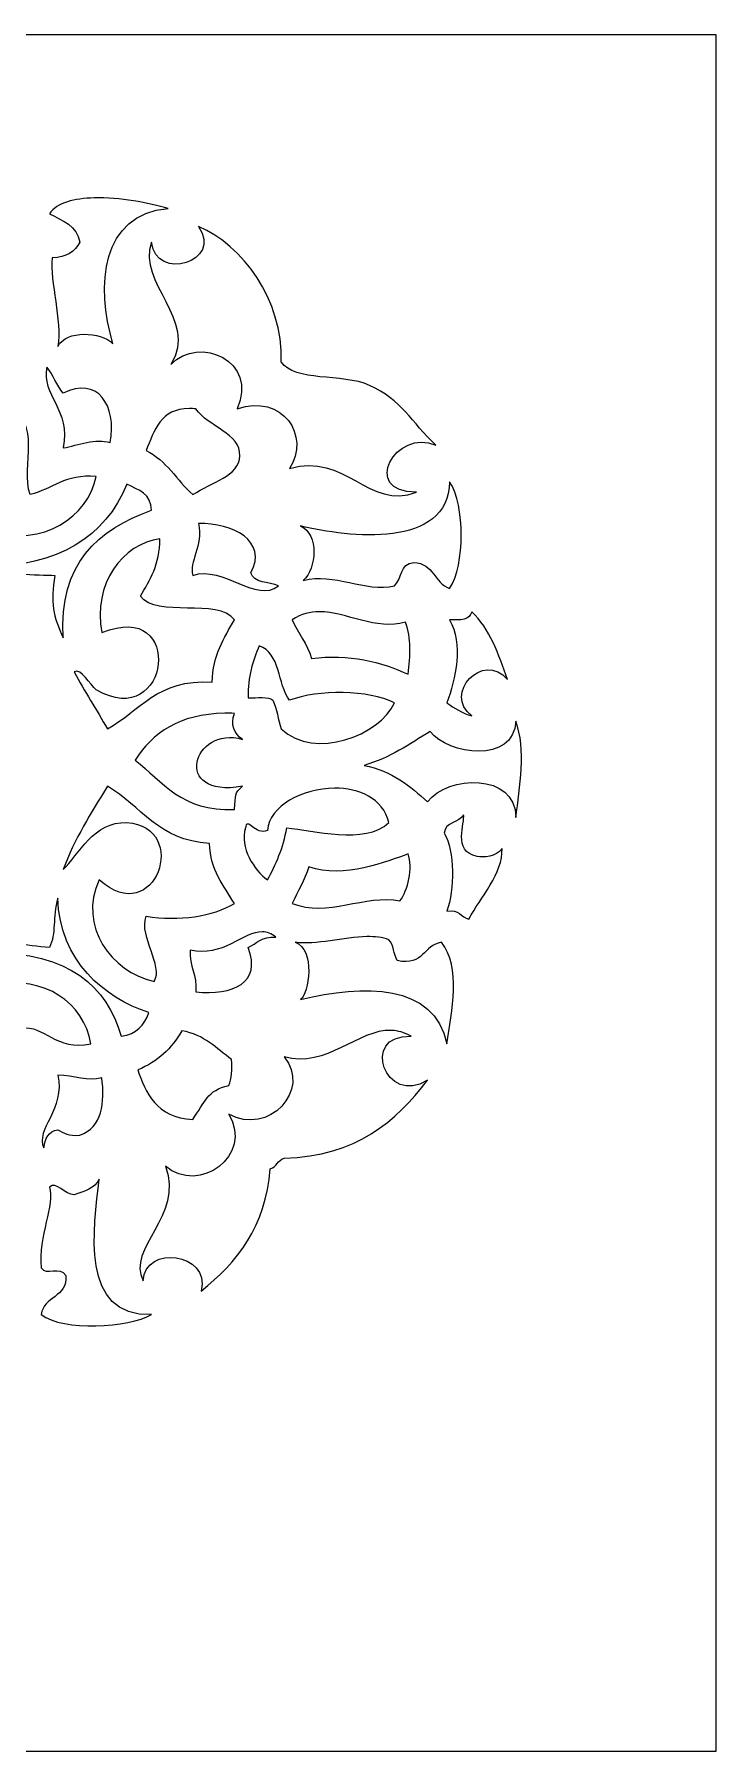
# Model space of a CAD drawing. Header units: centimetres. Extents: x -10.6 to 8.6, y -3.3 to 6.1.
# Drawn here: x 4.8 to 8.55, y -3.31 to 6.14 of the extents above; entities that cross this region are included whole.
import ezdxf

# ---------------------------------------------------------------- set-up
doc = ezdxf.new("R2010")
doc.units = ezdxf.units.CM
doc.header["$MEASUREMENT"] = 0
doc.layers.add('Layer 1', color=7, linetype='Continuous')

msp = doc.modelspace()

# ---------------------------------------------------------------- linework, layer by layer
at = {"layer": 'Layer 1', "color": 24}
for points, knots in [([(-10.58424, 6.13916), (-10.58424, 6.13916), (-10.58424, -3.30646), (-10.58424, -3.30646), (-10.58424, -3.30646), (-10.58424, -3.30646), (-1.19401, -3.30646), (-1.19401, -3.30646), (-1.19401, -3.30646), (-1.19401, -3.30646), (-1.07577, -3.30646), (-1.07577, -3.30646), (-1.07577, -3.30646), (-1.07577, -3.30646), (8.55175, -3.30646), (8.55175, -3.30646), (8.55175, -3.30646), (8.55175, -3.30646), (8.55175, 6.13916), (8.55175, 6.13916), (8.55175, 6.13916), (8.55175, 6.13916), (-1.07577, 6.13916), (-1.07577, 6.13916), (-1.07577, 6.13916), (-1.07577, 6.13916), (-1.19401, 6.13916), (-1.19401, 6.13916), (-1.19401, 6.13916), (-1.19401, 6.13916), (-10.58424, 6.13916), (-10.58424, 6.13916)], [0, 0, 0, 0, 0.1111111, 0.1111111, 0.1111111, 0.1111111, 0.2222222, 0.2222222, 0.2222222, 0.2222222, 0.3333333, 0.3333333, 0.3333333, 0.3333333, 0.4444444, 0.4444444, 0.4444444, 0.4444444, 0.5555556, 0.5555556, 0.5555556, 0.5555556, 0.6666667, 0.6666667, 0.6666667, 0.6666667, 0.7777778, 0.7777778, 0.7777778, 0.7777778, 1, 1, 1, 1]), ([(5.13119, 5.23958), (5.27067, 5.24297), (5.43304, 5.21192), (5.53798, 5.1817), (5.53798, 5.1817), (5.168, 5.15082), (5.14051, 4.75445), (5.23454, 4.43756), (5.23454, 4.43756), (5.1655, 4.50521), (4.9804, 4.51386), (4.93027, 4.42268), (4.93027, 4.42268), (4.95588, 4.5645), (4.8865, 4.77957), (4.89968, 4.90968), (4.89968, 4.90968), (4.97739, 4.91278), (5.0269, 4.9428), (5.05181, 4.99567), (5.05181, 4.99567), (5.03657, 5.08629), (4.95687, 5.11572), (4.88479, 5.15276), (4.88479, 5.15276), (4.92811, 5.21305), (5.0227, 5.23694), (5.13119, 5.23958)], [0, 0, 0, 0, 0.125, 0.125, 0.125, 0.125, 0.25, 0.25, 0.25, 0.25, 0.375, 0.375, 0.375, 0.375, 0.5, 0.5, 0.5, 0.5, 0.625, 0.625, 0.625, 0.625, 0.75, 0.75, 0.75, 0.75, 1, 1, 1, 1]), ([(5.705, 5.08166), (5.94874, 4.98152), (6.17114, 4.67933), (6.16058, 4.33751), (6.16058, 4.33751), (6.2335, 4.22503), (6.49462, 4.27605), (6.64675, 4.20853), (6.64675, 4.20853), (6.82339, 4.13013), (6.87631, 4.00774), (7.01138, 3.87863), (7.01138, 3.87863), (6.79478, 3.9778), (6.59063, 3.61987), (6.90555, 3.62149), (6.90555, 3.62149), (6.64087, 3.51779), (6.51236, 3.84511), (6.20606, 3.75047), (6.20606, 3.75047), (6.32425, 3.93098), (6.16768, 4.16483), (5.91749, 4.07955), (5.91749, 4.07955), (6.03685, 4.34082), (5.7108, 4.48867), (5.55287, 4.32263), (5.55287, 4.32263), (5.7069, 4.57377), (5.36271, 4.77038), (5.44703, 4.99567), (5.44703, 4.99567), (5.46947, 4.77672), (5.84475, 4.88792), (5.705, 5.08166)], [0, 0, 0, 0, 0.1, 0.1, 0.1, 0.1, 0.2, 0.2, 0.2, 0.2, 0.3, 0.3, 0.3, 0.3, 0.4, 0.4, 0.4, 0.4, 0.5, 0.5, 0.5, 0.5, 0.6, 0.6, 0.6, 0.6, 0.7, 0.7, 0.7, 0.7, 0.8, 0.8, 0.8, 0.8, 1, 1, 1, 1]), ([(4.86991, 4.30858), (4.90722, 4.26739), (4.92378, 4.20693), (4.96086, 4.16554), (4.96086, 4.16554), (5.14764, 4.26037), (5.25817, 4.10023), (5.21883, 3.89351), (5.21883, 3.89351), (5.14125, 3.92042), (5.04164, 3.87866), (4.96086, 3.86457), (4.96086, 3.86457), (5.00388, 4.07513), (4.83871, 4.15575), (4.86991, 4.30858)], [0, 0, 0, 0, 0.2, 0.2, 0.2, 0.2, 0.4, 0.4, 0.4, 0.4, 0.6, 0.6, 0.6, 0.6, 1, 1, 1, 1]), ([(4.65742, 4.06549), (4.84756, 4.02262), (4.72816, 3.76727), (4.77813, 3.60743), (4.77813, 3.60743), (4.90107, 3.63951), (4.972, 3.72047), (5.14276, 3.70748), (5.14276, 3.70748), (5.09417, 3.48323), (4.84862, 3.31743), (4.56564, 3.40651), (4.56564, 3.40651), (4.79195, 3.64073), (4.3428, 3.89162), (4.2316, 3.62149), (4.2316, 3.62149), (4.20668, 3.43575), (4.27998, 3.34275), (4.36803, 3.26347), (4.36803, 3.26347), (4.21561, 3.30116), (4.11672, 3.389), (3.98852, 3.44951), (3.98852, 3.44951), (4.14314, 3.59009), (4.28346, 3.74486), (4.33826, 3.9795), (4.33826, 3.9795), (4.48177, 3.9731), (4.56125, 4.0273), (4.65742, 4.06549)], [0, 0, 0, 0, 0.1111111, 0.1111111, 0.1111111, 0.1111111, 0.2222222, 0.2222222, 0.2222222, 0.2222222, 0.3333333, 0.3333333, 0.3333333, 0.3333333, 0.4444444, 0.4444444, 0.4444444, 0.4444444, 0.5555556, 0.5555556, 0.5555556, 0.5555556, 0.6666667, 0.6666667, 0.6666667, 0.6666667, 0.7777778, 0.7777778, 0.7777778, 0.7777778, 1, 1, 1, 1]), ([(5.65622, 4.0812), (5.667, 4.08118), (5.67813, 4.08071), (5.69012, 4.07955), (5.69012, 4.07955), (5.76098, 3.97897), (5.93627, 3.94433), (5.9332, 3.82158), (5.9332, 3.82158), (5.93036, 3.70807), (5.7757, 3.67616), (5.67441, 3.60743), (5.67441, 3.60743), (5.58565, 3.68602), (5.5299, 3.7952), (5.41644, 3.85052), (5.41644, 3.85052), (5.46366, 3.95811), (5.49451, 4.08149), (5.65622, 4.0812)], [0, 0, 0, 0, 0.1666667, 0.1666667, 0.1666667, 0.1666667, 0.3333333, 0.3333333, 0.3333333, 0.3333333, 0.5, 0.5, 0.5, 0.5, 0.6666667, 0.6666667, 0.6666667, 0.6666667, 1, 1, 1, 1]), ([(5.31061, 3.66448), (5.37459, 3.63411), (5.4463, 3.61142), (5.44703, 3.52144), (5.44703, 3.52144), (5.15001, 3.41484), (4.93754, 3.22795), (4.96086, 2.81947), (4.96086, 2.81947), (4.90584, 2.93533), (4.88886, 3.01512), (4.91539, 3.16343), (4.91539, 3.16343), (4.8192, 3.16559), (4.62478, 3.16783), (4.52016, 3.20642), (4.52016, 3.20642), (4.93666, 3.21475), (5.19241, 3.37505), (5.31061, 3.66448)], [0, 0, 0, 0, 0.1666667, 0.1666667, 0.1666667, 0.1666667, 0.3333333, 0.3333333, 0.3333333, 0.3333333, 0.5, 0.5, 0.5, 0.5, 0.6666667, 0.6666667, 0.6666667, 0.6666667, 1, 1, 1, 1]), ([(7.08745, 3.67854), (7.17323, 3.54791), (7.17282, 3.22166), (7.08745, 3.09149), (7.08745, 3.09149), (7.00111, 3.11988), (7.0015, 3.23001), (6.88984, 3.23453), (6.88984, 3.23453), (6.81224, 3.23131), (6.82727, 3.14196), (6.78401, 3.10638), (6.78401, 3.10638), (6.62482, 3.06732), (6.44981, 3.1826), (6.28212, 3.13449), (6.28212, 3.13449), (6.35466, 3.20041), (6.37017, 3.38884), (6.26724, 3.43545), (6.26724, 3.43545), (6.53335, 3.37053), (7.0802, 3.30838), (7.08745, 3.67854)], [0, 0, 0, 0, 0.1428571, 0.1428571, 0.1428571, 0.1428571, 0.2857143, 0.2857143, 0.2857143, 0.2857143, 0.4285714, 0.4285714, 0.4285714, 0.4285714, 0.5714286, 0.5714286, 0.5714286, 0.5714286, 0.7142857, 0.7142857, 0.7142857, 0.7142857, 1, 1, 1, 1]), ([(5.705, 3.44951), (5.89393, 3.45194), (6.0892, 3.3532), (5.99356, 3.17748), (5.99356, 3.17748), (6.0086, 3.12008), (6.0934, 3.12866), (6.1457, 3.10638), (6.1457, 3.10638), (6.02378, 3.007), (5.8424, 3.21956), (5.67441, 3.16343), (5.67441, 3.16343), (5.64909, 3.23533), (5.7349, 3.32565), (5.705, 3.44951)], [0, 0, 0, 0, 0.2, 0.2, 0.2, 0.2, 0.4, 0.4, 0.4, 0.4, 0.6, 0.6, 0.6, 0.6, 1, 1, 1, 1]), ([(5.49251, 3.36352), (5.49427, 3.22347), (5.43671, 3.13895), (5.38585, 3.0485), (5.38585, 3.0485), (5.47429, 2.92666), (5.81349, 3.0407), (5.90261, 2.91951), (5.90261, 2.91951), (5.84767, 2.81861), (5.78392, 2.72639), (5.78107, 2.57638), (5.78107, 2.57638), (5.47796, 2.59481), (5.38209, 2.41776), (5.20395, 2.31841), (5.20395, 2.31841), (5.14535, 2.42543), (5.07753, 2.52427), (5.02122, 2.63343), (5.02122, 2.63343), (5.05974, 2.65476), (5.10684, 2.56205), (5.14276, 2.53339), (5.14276, 2.53339), (5.55154, 2.29693), (5.63326, 3.0402), (5.17335, 2.84841), (5.17335, 2.84841), (5.12029, 3.11422), (5.29093, 3.34067), (5.49251, 3.36352)], [0, 0, 0, 0, 0.1111111, 0.1111111, 0.1111111, 0.1111111, 0.2222222, 0.2222222, 0.2222222, 0.2222222, 0.3333333, 0.3333333, 0.3333333, 0.3333333, 0.4444444, 0.4444444, 0.4444444, 0.4444444, 0.5555556, 0.5555556, 0.5555556, 0.5555556, 0.6666667, 0.6666667, 0.6666667, 0.6666667, 0.7777778, 0.7777778, 0.7777778, 0.7777778, 1, 1, 1, 1]), ([(6.37059, 2.96334), (6.5224, 2.96284), (6.68154, 2.85852), (6.84436, 2.90546), (6.84436, 2.90546), (6.87918, 2.81566), (6.87117, 2.72405), (6.85925, 2.61938), (6.85925, 2.61938), (6.71465, 2.68614), (6.53225, 2.73521), (6.3276, 2.70537), (6.3276, 2.70537), (6.30519, 2.78922), (6.25151, 2.84257), (6.22177, 2.91951), (6.22177, 2.91951), (6.27069, 2.95187), (6.31999, 2.9635), (6.37059, 2.96334)], [0, 0, 0, 0, 0.1666667, 0.1666667, 0.1666667, 0.1666667, 0.3333333, 0.3333333, 0.3333333, 0.3333333, 0.5, 0.5, 0.5, 0.5, 0.6666667, 0.6666667, 0.6666667, 0.6666667, 1, 1, 1, 1]), ([(7.20899, 2.96251), (7.30905, 2.87071), (7.35631, 2.72914), (7.4066, 2.59044), (7.4066, 2.59044), (7.27095, 2.75155), (7.04937, 2.51078), (7.20899, 2.39035), (7.20899, 2.39035), (7.15437, 2.40568), (7.11507, 2.4347), (7.07257, 2.46145), (7.07257, 2.46145), (7.11916, 2.59484), (7.16468, 2.78633), (7.08745, 2.91951), (7.08745, 2.91951), (7.14848, 2.91447), (7.19862, 2.91979), (7.20899, 2.96251)], [0, 0, 0, 0, 0.1666667, 0.1666667, 0.1666667, 0.1666667, 0.3333333, 0.3333333, 0.3333333, 0.3333333, 0.5, 0.5, 0.5, 0.5, 0.6666667, 0.6666667, 0.6666667, 0.6666667, 1, 1, 1, 1]), ([(6.03904, 2.77647), (6.15775, 2.73566), (6.13929, 2.56612), (6.20606, 2.47634), (6.20606, 2.47634), (6.36574, 2.53645), (6.64055, 2.53505), (6.78401, 2.46145), (6.78401, 2.46145), (6.70079, 2.28459), (6.34875, 2.14384), (6.16058, 2.31841), (6.16058, 2.31841), (6.14408, 2.36968), (6.13696, 2.43013), (6.11511, 2.47634), (6.11511, 2.47634), (6.0899, 2.5003), (6.02621, 2.48747), (5.97868, 2.49039), (5.97868, 2.49039), (5.97532, 2.60806), (6.00578, 2.69327), (6.03904, 2.77647)], [0, 0, 0, 0, 0.1428571, 0.1428571, 0.1428571, 0.1428571, 0.2857143, 0.2857143, 0.2857143, 0.2857143, 0.4285714, 0.4285714, 0.4285714, 0.4285714, 0.5714286, 0.5714286, 0.5714286, 0.5714286, 0.7142857, 0.7142857, 0.7142857, 0.7142857, 1, 1, 1, 1]), ([(5.85052, 2.40523), (5.8673, 2.40552), (5.88487, 2.40502), (5.90261, 2.4044), (5.90261, 2.4044), (5.88145, 2.34106), (5.89919, 2.29331), (5.94809, 2.26136), (5.94809, 2.26136), (5.67431, 2.34113), (5.55376, 1.93379), (5.94809, 2.00339), (5.94809, 2.00339), (5.9017, 1.9636), (5.91053, 1.9564), (5.90261, 1.87524), (5.90261, 1.87524), (5.61197, 1.86378), (5.5083, 2.02828), (5.35608, 2.14726), (5.35608, 2.14726), (5.45342, 2.2971), (5.59879, 2.40089), (5.85052, 2.40523)], [0, 0, 0, 0, 0.1428571, 0.1428571, 0.1428571, 0.1428571, 0.2857143, 0.2857143, 0.2857143, 0.2857143, 0.4285714, 0.4285714, 0.4285714, 0.4285714, 0.5714286, 0.5714286, 0.5714286, 0.5714286, 0.7142857, 0.7142857, 0.7142857, 0.7142857, 1, 1, 1, 1]), ([(7.45208, 2.36141), (7.5088, 2.20755), (7.47271, 1.99562), (7.45208, 1.83224), (7.45208, 1.83224), (7.44968, 2.07886), (7.07698, 2.06589), (6.96591, 1.91823), (6.96591, 1.91823), (6.87002, 2.00442), (6.77141, 2.0873), (6.61699, 2.11832), (6.61699, 2.11832), (6.7608, 2.15935), (6.86582, 2.23615), (6.98079, 2.30436), (6.98079, 2.30436), (7.07957, 2.17645), (7.44032, 2.12594), (7.45208, 2.36141)], [0, 0, 0, 0, 0.1666667, 0.1666667, 0.1666667, 0.1666667, 0.3333333, 0.3333333, 0.3333333, 0.3333333, 0.5, 0.5, 0.5, 0.5, 0.6666667, 0.6666667, 0.6666667, 0.6666667, 1, 1, 1, 1]), ([(5.20395, 2.00339), (5.38916, 1.89642), (5.48387, 1.70469), (5.76619, 1.6892), (5.76619, 1.6892), (5.7703, 1.5404), (5.84402, 1.45678), (5.90261, 1.3593), (5.90261, 1.3593), (5.78558, 1.28679), (5.59716, 1.26002), (5.41644, 1.28819), (5.41644, 1.28819), (5.37805, 1.17287), (5.51417, 1.01658), (5.46192, 0.93018), (5.46192, 0.93018), (5.22406, 0.98168), (5.04114, 1.23524), (5.15847, 1.48828), (5.15847, 1.48828), (5.46767, 1.21022), (5.66381, 1.78159), (5.31061, 1.8033), (5.31061, 1.8033), (5.13169, 1.81431), (5.04371, 1.62395), (4.96086, 1.54533), (4.96086, 1.54533), (5.02311, 1.71571), (5.11531, 1.85788), (5.20395, 2.00339)], [0, 0, 0, 0, 0.1111111, 0.1111111, 0.1111111, 0.1111111, 0.2222222, 0.2222222, 0.2222222, 0.2222222, 0.3333333, 0.3333333, 0.3333333, 0.3333333, 0.4444444, 0.4444444, 0.4444444, 0.4444444, 0.5555556, 0.5555556, 0.5555556, 0.5555556, 0.6666667, 0.6666667, 0.6666667, 0.6666667, 0.7777778, 0.7777778, 0.7777778, 0.7777778, 1, 1, 1, 1]), ([(6.45328, 1.99265), (6.5891, 1.99385), (6.71876, 1.93895), (6.75341, 1.8033), (6.75341, 1.8033), (6.61881, 1.67913), (6.33642, 1.76316), (6.19117, 1.77436), (6.19117, 1.77436), (6.17188, 1.66371), (6.13117, 1.57393), (6.08534, 1.48828), (6.08534, 1.48828), (6.01033, 1.54182), (5.93121, 1.66712), (5.9638, 1.77436), (5.9638, 1.77436), (5.97167, 1.84031), (6.018, 1.73006), (6.08534, 1.76031), (6.08534, 1.76031), (6.09394, 1.89662), (6.27865, 1.9911), (6.45328, 1.99265)], [0, 0, 0, 0, 0.1428571, 0.1428571, 0.1428571, 0.1428571, 0.2857143, 0.2857143, 0.2857143, 0.2857143, 0.4285714, 0.4285714, 0.4285714, 0.4285714, 0.5714286, 0.5714286, 0.5714286, 0.5714286, 0.7142857, 0.7142857, 0.7142857, 0.7142857, 1, 1, 1, 1]), ([(7.16352, 1.8463), (7.17569, 1.80652), (7.09848, 1.64365), (7.23958, 1.61727), (7.23958, 1.61727), (7.27584, 1.61048), (7.34043, 1.61461), (7.37601, 1.66026), (7.37601, 1.66026), (7.38153, 1.5261), (7.2563, 1.39134), (7.19411, 1.27331), (7.19411, 1.27331), (7.14843, 1.28276), (7.14108, 1.32837), (7.07257, 1.3163), (7.07257, 1.3163), (7.11373, 1.4345), (7.11894, 1.64542), (7.05686, 1.74625), (7.05686, 1.74625), (7.06265, 1.80759), (7.14029, 1.80138), (7.16352, 1.8463)], [0, 0, 0, 0, 0.1428571, 0.1428571, 0.1428571, 0.1428571, 0.2857143, 0.2857143, 0.2857143, 0.2857143, 0.4285714, 0.4285714, 0.4285714, 0.4285714, 0.5714286, 0.5714286, 0.5714286, 0.5714286, 0.7142857, 0.7142857, 0.7142857, 0.7142857, 1, 1, 1, 1]), ([(6.85925, 1.63132), (6.88692, 1.5581), (6.8577, 1.4265), (6.81377, 1.37418), (6.81377, 1.37418), (6.62549, 1.41054), (6.40995, 1.28034), (6.22177, 1.3593), (6.22177, 1.3593), (6.2507, 1.42747), (6.29027, 1.48594), (6.31272, 1.56022), (6.31272, 1.56022), (6.50441, 1.49295), (6.7458, 1.59077), (6.85925, 1.63132)], [0, 0, 0, 0, 0.2, 0.2, 0.2, 0.2, 0.4, 0.4, 0.4, 0.4, 0.6, 0.6, 0.6, 0.6, 1, 1, 1, 1]), ([(4.93027, 1.38824), (4.94233, 1.04021), (5.18707, 0.83946), (5.43215, 0.7582), (5.43215, 0.7582), (5.40757, 0.6907), (5.3659, 0.63895), (5.28001, 0.62921), (5.28001, 0.62921), (5.20073, 0.89845), (4.99673, 1.09443), (4.55076, 1.08727), (4.55076, 1.08727), (4.61295, 1.17643), (4.76336, 1.1215), (4.88479, 1.11621), (4.88479, 1.11621), (4.92365, 1.1935), (4.90129, 1.28135), (4.93027, 1.38824)], [0, 0, 0, 0, 0.1666667, 0.1666667, 0.1666667, 0.1666667, 0.3333333, 0.3333333, 0.3333333, 0.3333333, 0.5, 0.5, 0.5, 0.5, 0.6666667, 0.6666667, 0.6666667, 0.6666667, 1, 1, 1, 1]), ([(6.05723, 1.20303), (6.0818, 1.20245), (6.10639, 1.19401), (6.13082, 1.17326), (6.13082, 1.17326), (6.05377, 1.17906), (6.02483, 1.13952), (5.97868, 1.11621), (5.97868, 1.11621), (6.05503, 0.92163), (5.89347, 0.84956), (5.69012, 0.87313), (5.69012, 0.87313), (5.69875, 0.96715), (5.65465, 1.01167), (5.65953, 1.10216), (5.65953, 1.10216), (5.83657, 1.05869), (5.95075, 1.20555), (6.05723, 1.20303)], [0, 0, 0, 0, 0.1666667, 0.1666667, 0.1666667, 0.1666667, 0.3333333, 0.3333333, 0.3333333, 0.3333333, 0.5, 0.5, 0.5, 0.5, 0.6666667, 0.6666667, 0.6666667, 0.6666667, 1, 1, 1, 1]), ([(6.6327, 1.17657), (6.6759, 1.17722), (6.71692, 1.17256), (6.75341, 1.15921), (6.75341, 1.15921), (6.77945, 1.13125), (6.7797, 1.07868), (6.79889, 1.04428), (6.79889, 1.04428), (6.94753, 1.01395), (6.94276, 1.12889), (7.04197, 1.14515), (7.04197, 1.14515), (7.1547, 1.00713), (7.09737, 0.76726), (7.07257, 0.58622), (7.07257, 0.58622), (7.00357, 0.92254), (6.61155, 0.91386), (6.26724, 0.83013), (6.26724, 0.83013), (6.31371, 0.86034), (6.35026, 1.10849), (6.23665, 1.14515), (6.23665, 1.14515), (6.35238, 1.12777), (6.50308, 1.17462), (6.6327, 1.17657)], [0, 0, 0, 0, 0.125, 0.125, 0.125, 0.125, 0.25, 0.25, 0.25, 0.25, 0.375, 0.375, 0.375, 0.375, 0.5, 0.5, 0.5, 0.5, 0.625, 0.625, 0.625, 0.625, 0.75, 0.75, 0.75, 0.75, 1, 1, 1, 1]), ([(4.33826, 1.03022), (4.2535, 0.96548), (4.16473, 0.80525), (4.24649, 0.67221), (4.24649, 0.67221), (4.36395, 0.51119), (4.61947, 0.60462), (4.62682, 0.77308), (4.62682, 0.77308), (4.62963, 0.83728), (4.56772, 0.8581), (4.58135, 0.91612), (4.58135, 0.91612), (4.86204, 0.95765), (5.07201, 0.81735), (5.113, 0.58622), (5.113, 0.58622), (4.91985, 0.54413), (4.85431, 0.69407), (4.73266, 0.67221), (4.73266, 0.67221), (4.70657, 0.50398), (4.76478, 0.32962), (4.6723, 0.18604), (4.6723, 0.18604), (4.5615, 0.23432), (4.48043, 0.31025), (4.30767, 0.30014), (4.30767, 0.30014), (4.27509, 0.55097), (4.17219, 0.73574), (3.98852, 0.84419), (3.98852, 0.84419), (4.07777, 0.93185), (4.1983, 0.99034), (4.33826, 1.03022)], [0, 0, 0, 0, 0.1, 0.1, 0.1, 0.1, 0.2, 0.2, 0.2, 0.2, 0.3, 0.3, 0.3, 0.3, 0.4, 0.4, 0.4, 0.4, 0.5, 0.5, 0.5, 0.5, 0.6, 0.6, 0.6, 0.6, 0.7, 0.7, 0.7, 0.7, 0.8, 0.8, 0.8, 0.8, 1, 1, 1, 1]), ([(6.7683, 0.66063), (6.80311, 0.65924), (6.83832, 0.6494), (6.87496, 0.62921), (6.87496, 0.62921), (6.58892, 0.63597), (6.73658, 0.24075), (6.96591, 0.38613), (6.96591, 0.38613), (6.79062, 0.16004), (6.57685, -0.02919), (6.17629, -0.04299), (6.17629, -0.04299), (6.141, -0.05268), (6.13551, -0.09118), (6.10022, -0.10087), (6.10022, -0.10087), (6.07485, -0.42052), (5.91744, -0.61491), (5.72071, -0.77308), (5.72071, -0.77308), (5.76988, -0.5586), (5.41101, -0.51838), (5.40156, -0.71603), (5.40156, -0.71603), (5.30397, -0.53717), (5.62735, -0.36245), (5.5231, -0.08599), (5.5231, -0.08599), (5.70976, -0.24438), (6.00896, -0.02918), (5.87202, 0.20009), (5.87202, 0.20009), (6.0899, 0.07661), (6.32898, 0.33596), (6.17629, 0.51511), (6.17629, 0.51511), (6.41098, 0.44894), (6.58032, 0.66818), (6.7683, 0.66063)], [0, 0, 0, 0, 0.0909091, 0.0909091, 0.0909091, 0.0909091, 0.1818182, 0.1818182, 0.1818182, 0.1818182, 0.2727273, 0.2727273, 0.2727273, 0.2727273, 0.3636364, 0.3636364, 0.3636364, 0.3636364, 0.4545455, 0.4545455, 0.4545455, 0.4545455, 0.5454545, 0.5454545, 0.5454545, 0.5454545, 0.6363636, 0.6363636, 0.6363636, 0.6363636, 0.7272727, 0.7272727, 0.7272727, 0.7272727, 0.8181818, 0.8181818, 0.8181818, 0.8181818, 1, 1, 1, 1]), ([(5.61405, 0.65815), (5.73949, 0.63798), (5.80332, 0.55989), (5.88773, 0.50106), (5.88773, 0.50106), (5.89071, 0.44576), (5.88774, 0.39485), (5.87202, 0.35719), (5.87202, 0.35719), (5.7528, 0.33254), (5.73935, 0.26447), (5.67441, 0.17115), (5.67441, 0.17115), (5.47224, 0.17896), (5.41361, 0.32216), (5.37096, 0.44318), (5.37096, 0.44318), (5.48066, 0.48773), (5.55854, 0.56254), (5.61405, 0.65815)], [0, 0, 0, 0, 0.1666667, 0.1666667, 0.1666667, 0.1666667, 0.3333333, 0.3333333, 0.3333333, 0.3333333, 0.5, 0.5, 0.5, 0.5, 0.6666667, 0.6666667, 0.6666667, 0.6666667, 1, 1, 1, 1]), ([(4.93027, 0.41507), (5.02161, 0.41119), (5.09629, 0.37827), (5.17335, 0.40018), (5.17335, 0.40018), (5.18981, 0.26744), (5.17573, 0.12314), (5.05181, 0.08516), (5.05181, 0.08516), (4.99235, 0.07686), (4.96358, 0.09778), (4.93027, 0.1141), (4.93027, 0.1141), (4.87906, 0.1051), (4.86021, 0.06565), (4.8542, 0.01406), (4.8542, 0.01406), (4.80266, 0.11422), (4.9756, 0.22774), (4.93027, 0.41507)], [0, 0, 0, 0, 0.1666667, 0.1666667, 0.1666667, 0.1666667, 0.3333333, 0.3333333, 0.3333333, 0.3333333, 0.5, 0.5, 0.5, 0.5, 0.6666667, 0.6666667, 0.6666667, 0.6666667, 1, 1, 1, 1]), ([(5.15847, -0.15792), (5.12756, -0.42006), (5.05166, -0.91967), (5.44703, -0.90206), (5.44703, -0.90206), (5.32127, -0.9749), (4.95937, -0.99678), (4.83932, -0.90206), (4.83932, -0.90206), (4.85339, -0.8008), (4.98375, -0.80915), (4.97574, -0.68709), (4.97574, -0.68709), (4.94251, -0.62979), (4.86598, -0.69329), (4.83932, -0.64492), (4.83932, -0.64492), (4.82187, -0.47258), (4.91574, -0.29597), (4.88479, -0.20092), (4.88479, -0.20092), (4.92225, -0.16657), (4.97019, -0.24357), (5.02122, -0.24391), (5.02122, -0.24391), (5.07589, -0.22386), (5.13622, -0.20852), (5.15847, -0.15792)], [0, 0, 0, 0, 0.125, 0.125, 0.125, 0.125, 0.25, 0.25, 0.25, 0.25, 0.375, 0.375, 0.375, 0.375, 0.5, 0.5, 0.5, 0.5, 0.625, 0.625, 0.625, 0.625, 0.75, 0.75, 0.75, 0.75, 1, 1, 1, 1])]:
    msp.add_open_spline(points, degree=3, knots=knots, dxfattribs=at)

doc.saveas('drawing.dxf')
